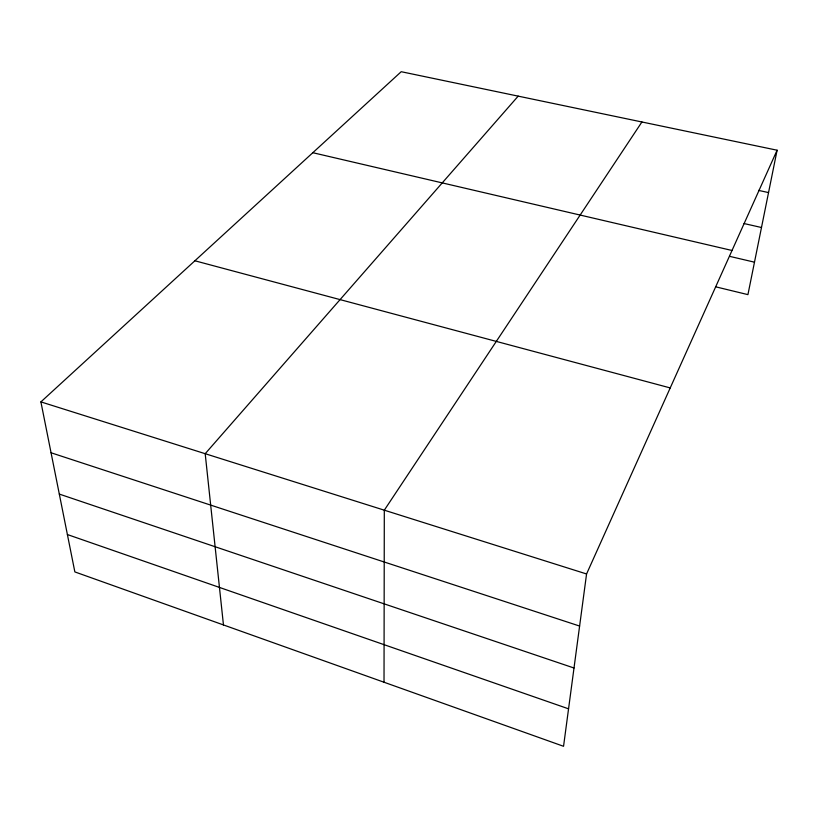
<?xml version="1.0" encoding="UTF-8"?>
<svg xmlns="http://www.w3.org/2000/svg" width="818" height="818" viewBox="0 0 818 818"><rect width="100%" height="100%" fill="white"/><g stroke="black" fill="none" stroke-linecap="round" stroke-linejoin="round"><path stroke-width="1.23" d="M384.02 682.232L384.307 510.187L641.915 121.984M777.1 150.215L586.567 573.97L563.551 746.292L74.857 571.915L40.9 401.894L401.209 71.708L777.1 150.215L747.928 294.633L715.832 286.852M518.183 96.135L205.195 453.704L223.457 624.942M758.572 190.4L768.542 192.578M744.053 223.549L761.486 227.506M312.824 152.71L732.018 250.482M729.82 256.392L754.482 262.179M194.878 260.778L670.218 387.926M40.9 401.894L586.567 573.97M51.064 452.773L579.604 626.056M59.315 494.082L574.001 668.009M67.393 534.543L568.551 708.828"/></g></svg>
